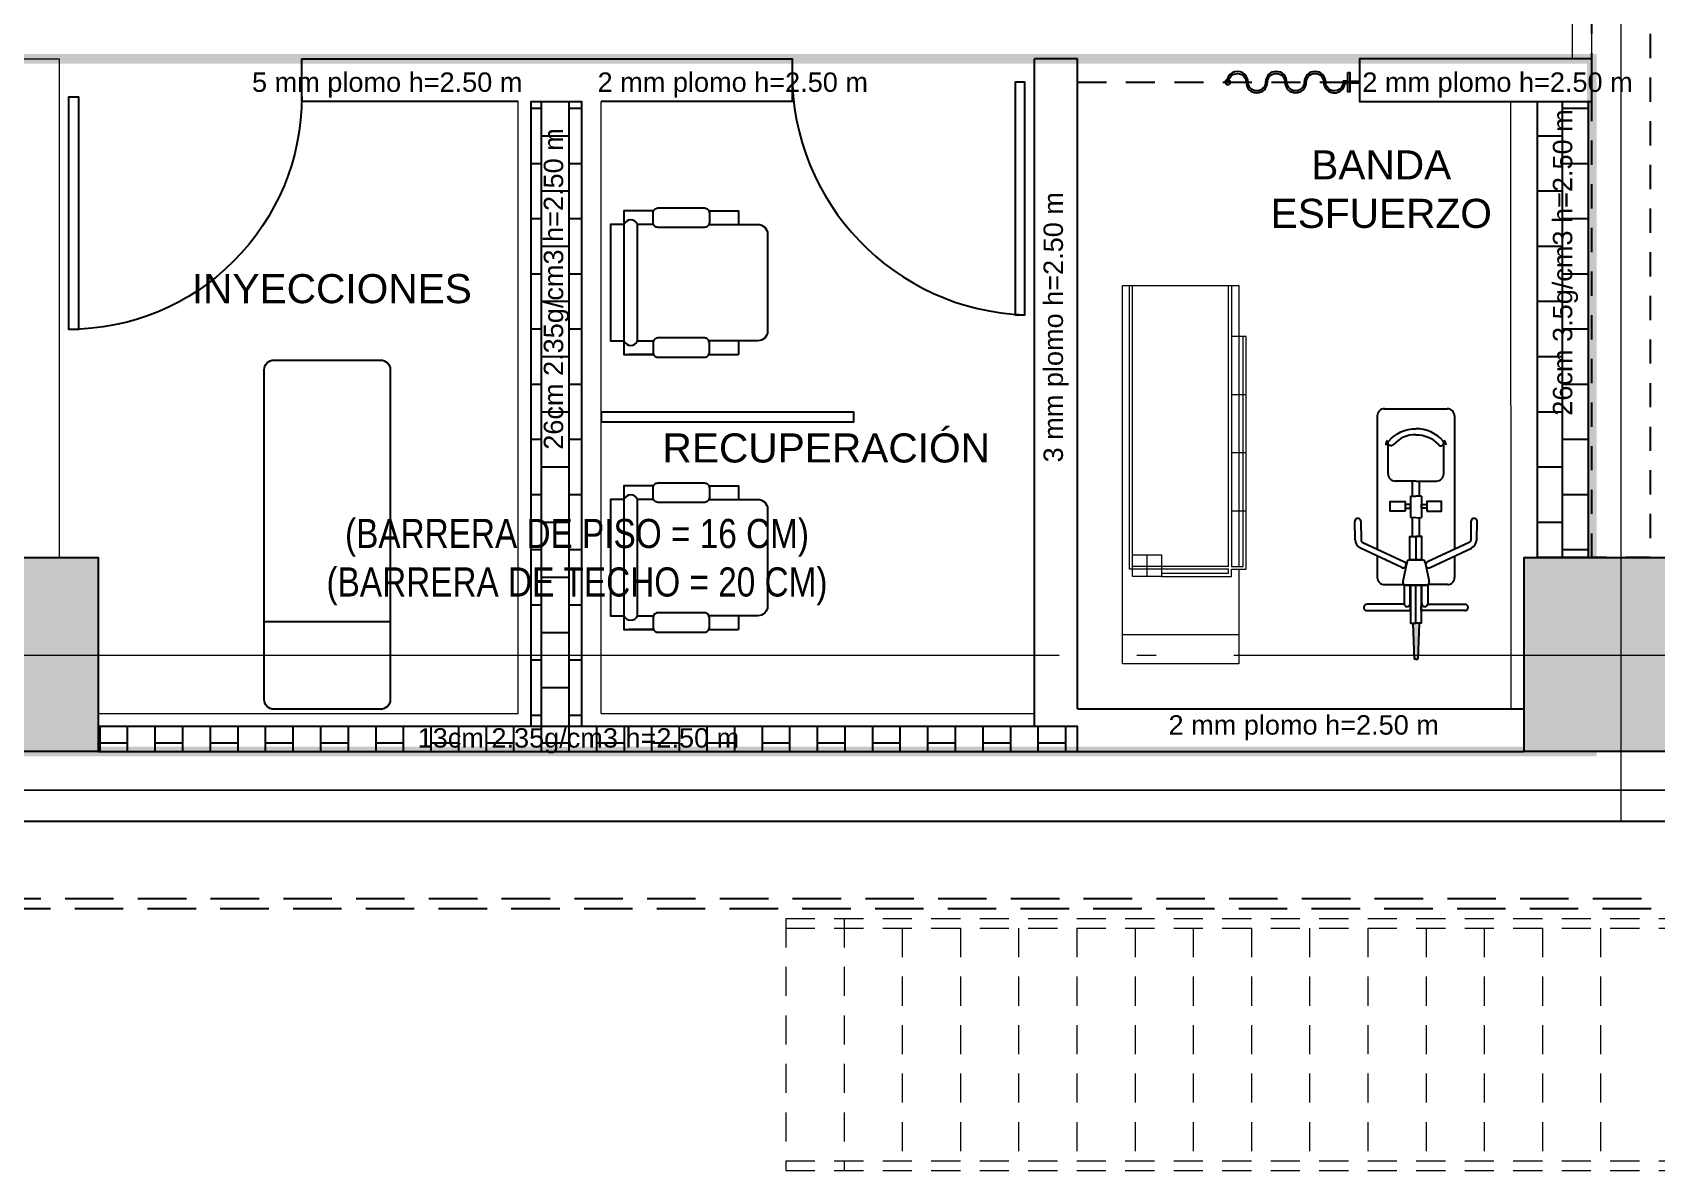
# Model space of a CAD drawing. Header units: metres. Extents: x -22 to 564, y 0 to 143.
# Drawn here: x 198.65 to 207.02, y 31.37 to 37.23 of the extents above; entities that cross this region are included whole.
import ezdxf

# ---------------------------------------------------------------- set-up
doc = ezdxf.new("R2010")
doc.units = ezdxf.units.M
for name, pattern in [('EJES630', [6.3, 5.5, -0.4, 0, -0.4]), ('XREF 2N NEURO-ONCOLOGIA$0$DASHED2', [0.375, 0.25, -0.125]), ('XREF 2N NEURO-ONCOLOGIA$0$HIDDE150', [0.24, 0.15, -0.09]), ('XREF 2N NEURO-ONCOLOGIA$0$HIDDEN2', [0.1875, 0.125, -0.0625])]:
    doc.linetypes.add(name, pattern=pattern)
doc.layers.add('EJES', color=11, linetype='EJES630', lineweight=0)
doc.layers.add('XREF 2N NEURO-ONCOLOGIA$0$MUROS DE TABLAROCA', color=150, linetype='Continuous', lineweight=13)
for name, color, linetype in [('TEXTO', 7, 'Continuous'), ('XREF 2N NEURO-ONCOLOGIA$0$-CG-M-WALL', 7, 'Continuous'), ('XREF 2N NEURO-ONCOLOGIA$0$CANCELES', 1, 'Continuous'), ('XREF 2N NEURO-ONCOLOGIA$0$COLUMNAS', 6, 'Continuous'), ('XREF 2N NEURO-ONCOLOGIA$0$CONTRAVENTEOS', 6, 'XREF 2N NEURO-ONCOLOGIA$0$HIDDEN2'), ('XREF 2N NEURO-ONCOLOGIA$0$CORTINAS', 8, 'Continuous'), ('XREF 2N NEURO-ONCOLOGIA$0$HATCH', 251, 'Continuous'), ('XREF 2N NEURO-ONCOLOGIA$0$LAMINA MULTIPERFORADA', 9, 'Continuous'), ('XREF 2N NEURO-ONCOLOGIA$0$LOSA BLINDADA', 20, 'XREF 2N NEURO-ONCOLOGIA$0$DASHED2'), ('XREF 2N NEURO-ONCOLOGIA$0$MOBILIARIO', 161, 'Continuous'), ('XREF 2N NEURO-ONCOLOGIA$0$MUROS CON PROTECCION PLOMO', 5, 'Continuous'), ('XREF 2N NEURO-ONCOLOGIA$0$NOVIDESA', 11, 'Continuous'), ('XREF 2N NEURO-ONCOLOGIA$0$PROYECCIÓN', 252, 'XREF 2N NEURO-ONCOLOGIA$0$HIDDE150'), ('XREF 2N NEURO-ONCOLOGIA$0$PUERTAS', 253, 'Continuous'), ('XREF 2N NEURO-ONCOLOGIA$0$TABIQUES BLINDADOS', 30, 'Continuous')]:
    doc.layers.add(name, color=color, linetype=linetype)
doc.styles.add('100 LOCALES 25', font='arial.ttf', dxfattribs={"height": 0.25})

# ---------------------------------------------------------------- blocks, each defined once
blk = doc.blocks.new('XREF 2N NEURO-ONCOLOGIA$0$A$Ce267ce37')
at = {"linetype": 'Continuous', "lineweight": 5}
for p, q in [((-0.5475, -0.4725), (-0.5475, 0.975)), ((-0.0525, -0.525), (-0.0525, 0.975)), ((-0.0375, -0.4875), (-0.0375, 0.975)), ((-0.6375, 0.4125), (-0.5625, 0.4125)), ((-0.6375, 0.1125), (-0.5625, 0.1125)), ((-0.6375, -0.1875), (-0.5625, -0.1875)), ((-0.1275, -0.525), (-0.1275, -0.4125)), ((-0.5475, -0.4725), (-0.0525, -0.4725)), ((-0.5475, -0.51), (-0.5475, -0.4875)), ((-0.5475, -0.4875), (-0.0375, -0.4875)), ((-0.5475, -0.51), (-0.2025, -0.51)), ((-0.2025, -0.525), (-0.0525, -0.525)), ((-0.6, -0.825), (0, -0.825))]:
    blk.add_line(p, q, dxfattribs=at)
at = {"linetype": 'Continuous', "lineweight": 5, "flags": 128}
for points in [[(-0.5625, 0.975), (-0.5625, -0.4725), (-0.6225, -0.4725), (-0.6225, 0.7125)], [(-0.6, -0.4875), (-0.6, -0.975), (0, -0.975), (0, 0.975), (-0.6, 0.975), (-0.6, -0.4725)], [(-0.0525, -0.4125), (-0.2025, -0.4125), (-0.2025, -0.525), (-0.5625, -0.525), (-0.5625, -0.4875), (-0.6375, -0.4875), (-0.6375, 0.7125), (-0.5625, 0.7125)]]:
    blk.add_lwpolyline(points, dxfattribs=at)
blk = doc.blocks.new('XREF 2N NEURO-ONCOLOGIA$0$bicicleta')
at = {"layer": 'XREF 2N NEURO-ONCOLOGIA$0$MOBILIARIO', "transparency": 33554559}
for points in [[(218.7049, 143.356), (218.6732, 143.356), (218.6802, 143.1701), (218.698, 143.1709)], [(218.6732, 143.356), (218.7049, 143.356), (218.6979, 143.1701), (218.68, 143.1709)]]:
    blk.add_hatch(color=256, dxfattribs=at).paths.add_polyline_path(points)
at = {"layer": 'XREF 2N NEURO-ONCOLOGIA$0$MOBILIARIO'}
for p, q in [((218.4901, 144.4239, 0), (218.4899, 143.7366, 0)), ((218.8879, 144.4239, 0), (218.8881, 143.7366, 0)), ((218.689, 144.0882, 0), (218.5827, 144.0882, 0)), ((218.6707, 144.0112, 0), (218.6707, 144.0882, 0)), ((218.689, 144.0882, 0), (218.7954, 144.0882, 0)), ((218.7073, 144.0112, 0), (218.7073, 144.0882, 0)), ((218.6609, 144.0112, 0), (218.689, 144.0112, 0)), ((218.6609, 144.0112, 0), (218.6609, 143.8997, 0)), ((218.7171, 144.0112, 0), (218.689, 144.0112, 0)), ((218.7171, 144.0112, 0), (218.7171, 143.8997, 0)), ((218.689, 143.8988, 0), (218.6609, 143.8997, 0)), ((218.6707, 143.8036, 0), (218.6707, 143.8994, 0)), ((218.689, 143.8988, 0), (218.7171, 143.8997, 0)), ((218.7073, 143.8036, 0), (218.7073, 143.8994, 0)), ((218.4899, 143.702, 0), (218.4898, 143.5915, 0)), ((218.6577, 143.6823, 0), (218.689, 143.6823, 0)), ((218.7204, 143.6823, 0), (218.689, 143.6823, 0)), ((218.8882, 143.702, 0), (218.8882, 143.5915, 0)), ((218.6365, 143.5515, 0), (218.689, 143.5515, 0)), ((218.7415, 143.5515, 0), (218.689, 143.5515, 0)), ((218.6286, 143.453, 0), (218.4375, 143.453, 0)), ((218.4375, 143.4205, 0), (218.6614, 143.4205, 0)), ((218.6614, 143.4205, 0), (218.6614, 143.4438, 0)), ((218.7167, 143.4205, 0), (218.7167, 143.4438, 0)), ((218.9406, 143.4205, 0), (218.7167, 143.4205, 0)), ((218.7495, 143.453, 0), (218.9406, 143.453, 0)), ((218.6614, 143.356, 0), (218.689, 143.356, 0)), ((218.6732, 143.356, 0), (218.68, 143.1709, 0)), ((218.7167, 143.356, 0), (218.689, 143.356, 0)), ((218.7049, 143.356, 0), (218.698, 143.1709, 0)), ((218.689, 143.1706, 0), (218.68, 143.1709, 0)), ((218.689, 143.1706, 0), (218.698, 143.1709, 0))]:
    blk.add_line(p, q, dxfattribs=at)
at = {"layer": 'XREF 2N NEURO-ONCOLOGIA$0$MOBILIARIO', "elevation": 0}
for points in [[(218.5271, 144.461), (218.8509, 144.461)], [(218.5457, 144.1253), (218.5455, 144.2852)], [(218.8324, 144.1253), (218.8325, 144.2852)], [(218.3759, 143.786), (218.3735, 143.8798)], [(219.0022, 143.786), (219.0045, 143.8798)], [(218.6164, 143.6424), (218.4034, 143.7428)], [(218.7616, 143.6424), (218.9747, 143.7428)], [(218.642, 143.669), (218.6209, 143.57)], [(218.736, 143.669), (218.7572, 143.57)], [(218.5269, 143.5546), (218.626, 143.5555)], [(218.6591, 143.4572), (218.6591, 143.5515), (218.6281, 143.5515), (218.6281, 143.4572)], [(218.719, 143.4572), (218.719, 143.5515), (218.7499, 143.5515), (218.7499, 143.4572)], [(218.8512, 143.5546), (218.752, 143.5555)]]:
    blk.add_lwpolyline(points, dxfattribs=at)
for points in [[(218.689, 144.3274, 0.216866), (218.573, 144.2761, -1.000003), (218.5486, 144.2944, -0.217979), (218.689, 144.358, -0.217979)], [(218.689, 144.3274, -0.216866), (218.8051, 144.2761, 1.000003), (218.8295, 144.2944, 0.217979), (218.689, 144.358, 0.217979)], [(218.4053, 143.8798), (218.4069, 143.7841, 0.291476), (218.415, 143.7715), (218.6299, 143.6712)], [(218.9728, 143.8798), (218.9712, 143.7841, -0.291476), (218.9631, 143.7715), (218.7482, 143.6712)]]:
    blk.add_lwpolyline(points, format="xyb", dxfattribs=at)
for points in [[(218.6332, 143.9335), (218.5571, 143.9335), (218.5571, 143.9822), (218.6332, 143.9822)], [(218.7448, 143.9335), (218.821, 143.9335), (218.821, 143.9822), (218.7448, 143.9822)], [(218.6609, 143.9669), (218.6332, 143.9669), (218.6332, 143.9487), (218.6609, 143.9487)], [(218.7171, 143.9669), (218.7448, 143.9669), (218.7448, 143.9487), (218.7171, 143.9487)], [(218.689, 143.6823), (218.658, 143.6823), (218.658, 143.8031), (218.689, 143.8031)], [(218.689, 143.6823), (218.7201, 143.6823), (218.7201, 143.8031), (218.689, 143.8031)], [(218.689, 143.5515), (218.6614, 143.5515), (218.6614, 143.356), (218.689, 143.356)], [(218.689, 143.5515), (218.7167, 143.5515), (218.7167, 143.356), (218.689, 143.356)]]:
    blk.add_lwpolyline(points, close=True, dxfattribs=at)
at = {"layer": 'XREF 2N NEURO-ONCOLOGIA$0$MOBILIARIO'}
for centre, radius, start, end in [((218.5271, 144.4239, 0), 0.037, 89.99561, 179.99575), ((218.8509, 144.4239, 0), 0.037, 0.00425, 90.00439), ((218.5709, 144.2739, 0), 0.037, 138.93968, 179.99564), ((218.8072, 144.2739, 0), 0.037, 0.00436, 41.06032), ((218.5827, 144.1253, 0), 0.037, 179.99561, 269.99575), ((218.7953, 144.1253, 0), 0.037, 270.00425, 0.00439), ((218.3894, 143.8798, 0), 0.0159, 359.99554, 179.99582), ((218.9886, 143.8798, 0), 0.0159, 0.00418, 180.00446), ((218.4235, 143.786, 0), 0.0476, 179.99572, 244.99616), ((218.9546, 143.786, 0), 0.0476, 295.00384, 0.00428), ((218.6232, 143.6568, 0), 0.0159, 244.99627, 64.99656), ((218.6577, 143.6664, 0), 0.0159, 89.99559, 170.53109), ((218.7204, 143.6664, 0), 0.0159, 9.46891, 90.00441), ((218.7549, 143.6568, 0), 0.0159, 115.00344, 295.00373), ((218.5269, 143.5917, 0), 0.037, 179.99561, 269.99575), ((218.6365, 143.5674, 0), 0.0159, 170.53046, 269.99581), ((218.7415, 143.5674, 0), 0.0159, 270.00419, 9.46954), ((218.8512, 143.5917, 0), 0.037, 270.00425, 0.00439), ((218.4365, 143.4367, 0), 0.0163, 93.27685, 273.27713), ((218.6436, 143.4568, 0), 0.0155, 178.52316, 1.47226), ((218.7345, 143.4568, 0), 0.0155, 178.52774, 1.47684), ((218.9415, 143.4367, 0), 0.0163, 266.72287, 86.72315)]:
    blk.add_arc(centre, radius, start, end, dxfattribs=at)
blk = doc.blocks.new('XREF 2N NEURO-ONCOLOGIA$0$A$Cdb58ec51')
at = {"layer": 'XREF 2N NEURO-ONCOLOGIA$0$MOBILIARIO', "xscale": -1.000021560812563, "yscale": 1.000021560812563, "zscale": 1.000021560812563, "rotation": 269.9991613612647}
blk.add_blockref('XREF 2N NEURO-ONCOLOGIA$0$bicicleta', (-144.1316, -218.798, 0), dxfattribs=at)
blk = doc.blocks.new('XREF 2N NEURO-ONCOLOGIA$0$DIVAN')
blk.add_line((0.325, -0.45), (-0.325, -0.45))
blk.add_lwpolyline([(-0.325, -1.75, 0.414214), (-0.275, -1.8), (0.275, -1.8, 0.414214), (0.325, -1.75), (0.325, -0.05, 0.414214), (0.275, 0), (-0.275, 0, 0.414214), (-0.325, -0.05)], format="xyb", close=True)
blk = doc.blocks.new('XREF 2N NEURO-ONCOLOGIA$0$XREF PB NEURO-ONCOLOGIA$0$SILCON1L')
for p, q in [((0.3, -0.14), (0.3, -0.22)), ((0.37, -0.51), (0.37, -0.66)), ((0.37, -0.51), (0.37, -0.66)), ((0.3, -0.66), (0.37, -0.66))]:
    blk.add_line(p, q)
for points in [[(-0.3, -0.22), (-0.3, -0.14, -0.6647), (-0.3, -0.07), (-0.3, 0), (0.3, 0), (0.3, -0.07, -0.6647), (0.3, -0.14), (-0.3, -0.14)], [(-0.3, -0.51), (-0.3, -0.76, 0.414214), (-0.25, -0.81), (0.25, -0.81, 0.414214), (0.3, -0.76), (0.3, -0.51)]]:
    blk.add_lwpolyline(points, format="xyb")
for points in [[(-0.37, -0.22), (-0.37, -0.07), (0.37, -0.07), (0.37, -0.22), (0.37, -0.095)], [(-0.37, -0.51), (-0.37, -0.66), (-0.3, -0.66)]]:
    blk.add_lwpolyline(points)
for points in [[(-0.285, -0.245, 0.414214), (-0.31, -0.22), (-0.36, -0.22, 0.414214), (-0.385, -0.245), (-0.385, -0.485, 0.414214), (-0.36, -0.51), (-0.31, -0.51, 0.414214), (-0.285, -0.485)], [(0.285, -0.245, -0.414214), (0.31, -0.22), (0.36, -0.22, -0.414214), (0.385, -0.245), (0.385, -0.485, -0.414214), (0.36, -0.51), (0.31, -0.51, -0.414214), (0.285, -0.485)]]:
    blk.add_lwpolyline(points, format="xyb", close=True)
blk = doc.blocks.new('XREF 2N NEURO-ONCOLOGIA$0$C-1')
at = {"layer": 'XREF 2N NEURO-ONCOLOGIA$0$-CG-M-WALL', "true_color": 0x636466}
h = blk.add_hatch(color=251, dxfattribs=at)
h.dxf.hatch_style = 1
h.paths.add_polyline_path([(-0.5, -0.5), (-0.5, 0.5), (0.5, 0.5), (0.5, -0.5)])
blk.add_lwpolyline([(-0.5, -0.5), (-0.5, 0.5), (0.5, 0.5), (0.5, -0.5)], close=True)
blk = doc.blocks.new('XREF 2N NEURO-ONCOLOGIA$0$XR-00$0$PERS')
at = {"layer": 'XREF 2N NEURO-ONCOLOGIA$0$MOBILIARIO'}
blk.add_line((0, 0.685), (0, 0.675), dxfattribs=at)
for points in [[(0, 0.485, -1), (0, 0.575, 1.000559), (0, 0.685), (0, 0.675, -1.000559), (0, 0.585, 1), (0, 0.475)], [(0, 0.475, -1), (0, 0.385, 1), (0, 0.275)], [(0, 0.285, -1), (0, 0.375, 1), (0, 0.485)], [(0, 0.275, -1), (0, 0.185, 0.955488), (-0.005, 0.0752), (-0.005, 0.06), (0.005, 0.06), (0.005, 0.0853, -1.05728), (0, 0.175, 1), (0, 0.285)]]:
    blk.add_lwpolyline(points, format="xyb", dxfattribs=at)
for points in [[(0.05, 0.06), (0.05, 0.05), (-0.05, 0.05), (-0.05, 0.06)], [(0.005, 0), (-0.005, 0), (-0.005, 0.05), (0.005, 0.05)]]:
    blk.add_lwpolyline(points, close=True, dxfattribs=at)
blk.add_arc((0, 0.68), 0.0127, 16.65222, 329.97566, dxfattribs=at)
blk = doc.blocks.new('XREF 2N NEURO-ONCOLOGIA$0$A$C1a09e307')
at = {"layer": 'XREF 2N NEURO-ONCOLOGIA$0$PROYECCIÓN', "color": 8, "lineweight": 0}
for p, q in [((-23.61, 20.255, 0), (-23.61, 12.2954, 0)), ((-22.31, 20.255, 0), (-23.61, 20.255, 0)), ((-23.56, 20.255, 0), (-23.56, 12.2454, 0)), ((-22.36, 20.255, 0), (-22.36, 11.0454, 0)), ((-22.31, 20.255, 0), (-22.31, 10.9954, 0)), ((-22.31, 19.955, 0), (-23.61, 19.955, 0)), ((-22.36, 19.655, 0), (-23.56, 19.655, 0)), ((-22.36, 19.355, 0), (-23.56, 19.355, 0)), ((-22.36, 19.055, 0), (-23.56, 19.055, 0)), ((-22.36, 18.755, 0), (-23.56, 18.755, 0)), ((-22.36, 18.455, 0), (-23.56, 18.455, 0)), ((-22.36, 18.155, 0), (-23.56, 18.155, 0)), ((-22.36, 17.855, 0), (-23.56, 17.855, 0)), ((-22.36, 17.555, 0), (-23.56, 17.555, 0)), ((-22.36, 17.255, 0), (-23.56, 17.255, 0)), ((-22.36, 16.955, 0), (-23.56, 16.955, 0)), ((-22.36, 16.655, 0), (-23.56, 16.655, 0)), ((-22.36, 16.355, 0), (-23.56, 16.355, 0)), ((-22.36, 16.055, 0), (-23.56, 16.055, 0))]:
    blk.add_line(p, q, dxfattribs=at)
blk = doc.blocks.new('XREF 2N NEURO-ONCOLOGIA')
at = {"layer": 'XREF 2N NEURO-ONCOLOGIA$0$HATCH'}
h = blk.add_hatch(dxfattribs=at)
h.set_pattern_fill('AR-B816', color=256, scale=0.0007)
edge = h.paths.add_edge_path()
edge.add_line((0.0739, 48.0576), (0.0739, 43.0099))
edge.add_line((0.0739, 43.0099), (0.2039, 43.0099))
edge.add_line((0.2039, 43.0099), (0.2039, 48.0576))
h = blk.add_hatch(dxfattribs=at)
h.set_pattern_fill('AR-B816', color=256, scale=0.0007)
h.paths.add_polyline_path([(0.2039, 45.8251), (3.4252, 45.8251), (3.4252, 45.5651), (0.2039, 45.5651)])
h = blk.add_hatch(dxfattribs=at)
h.set_pattern_fill('AR-B816', color=256, scale=0.0007)
h.paths.add_polyline_path([(1.0739, 40.3776), (1.0739, 40.6376), (3.4252, 40.6376), (3.4252, 40.3776)])
at = {"layer": 'XREF 2N NEURO-ONCOLOGIA$0$CANCELES', "elevation": 0}
blk.add_lwpolyline([(1.8246, 45.4651), (1.7746, 45.4651), (1.7746, 44.1624), (1.8246, 44.1624)], close=True, dxfattribs=at)
at = {"layer": 'XREF 2N NEURO-ONCOLOGIA$0$CONTRAVENTEOS', "elevation": 0}
blk.add_lwpolyline([(1.0739, 40.3576), (6.9239, 40.3576), (6.9239, 40.0576), (1.0739, 40.0576)], close=True, dxfattribs=at)
at = {"layer": 'XREF 2N NEURO-ONCOLOGIA$0$LAMINA MULTIPERFORADA', "linetype": 'XREF 2N NEURO-ONCOLOGIA$0$DASHED2', "elevation": 0}
for points in [[(-0.7361, 52.1676), (17.0364, 52.1676), (17.0364, 26.8579), (22.3339, 26.8579), (22.3314, -3.0724), (-0.7361, -3.0724)], [(-0.6861, 52.1176), (16.9864, 52.1176), (16.9864, 26.8079), (22.2839, 26.8079), (22.2814, -3.0224), (-0.6861, -3.0224)]]:
    blk.add_lwpolyline(points, close=True, dxfattribs=at)
at = {"layer": 'XREF 2N NEURO-ONCOLOGIA$0$LOSA BLINDADA', "const_width": 0.05, "elevation": 0}
blk.add_lwpolyline([(0.0739, 50.8576), (3.6452, 50.8576), (3.6452, 40.3576), (0.0739, 40.3576)], close=True, dxfattribs=at)
at = {"layer": 'XREF 2N NEURO-ONCOLOGIA$0$MUROS CON PROTECCION PLOMO'}
for p, q in [((3.4252, 45.8921), (3.4252, 47.0077)), ((3.4252, 47.0077), (3.6452, 47.0077, 0)), ((0.2039, 43.2299), (3.6452, 43.2299)), ((3.6452, 43.0099), (3.6452, 43.2299)), ((0.0739, 43.0099), (0.0739, 40.7076)), ((0.2939, 43.0099), (3.6452, 43.0099)), ((0.2939, 43.0099), (0.2939, 40.7076))]:
    blk.add_line(p, q, dxfattribs=at)
at = {"layer": 'XREF 2N NEURO-ONCOLOGIA$0$MUROS CON PROTECCION PLOMO', "elevation": 0}
blk.add_lwpolyline([(3.6452, 47.0077), (3.6452, 44.4799), (3.4252, 44.4799), (3.4252, 45.4651)], dxfattribs=at)
at = {"layer": 'XREF 2N NEURO-ONCOLOGIA$0$MUROS CON PROTECCION PLOMO'}
blk.add_lwpolyline([(3.6452, 40.3576), (3.6452, 41.5549), (3.4252, 41.5549), (3.4252, 40.3576)], close=True, dxfattribs=at)
at = {"layer": 'XREF 2N NEURO-ONCOLOGIA$0$MUROS DE TABLAROCA'}
for p, q in [((0.2709, 48.0576, 0), (0.2709, 45.8921)), ((0.2709, 45.8921), (3.4252, 45.8921)), ((0.2709, 45.4651), (0.2709, 43.2299)), ((0.2709, 45.4651), (3.4252, 45.4651, 0)), ((0.2939, 40.7746), (3.4252, 40.7747)), ((0.0739, 40.7076), (1.0739, 40.7076)), ((1.0739, 40.7076), (1.0739, 40.6376)), ((3.6452, 40.4576), (4.8252, 40.4576)), ((3.6452, 40.3576), (6.9239, 40.3576))]:
    blk.add_line(p, q, dxfattribs=at)
blk.add_lwpolyline([(1.0739, 48.8577), (3.6452, 48.8577), (3.6452, 48.2577), (1.0739, 48.2576)], dxfattribs=at)
at = {"layer": 'XREF 2N NEURO-ONCOLOGIA$0$NOVIDESA', "elevation": 0}
for points in [[(-0.2859, 29.4076), (-0.2861, 51.5176)], [(-0.1259, 29.5676), (-0.1261, 51.3576)]]:
    blk.add_lwpolyline(points, dxfattribs=at)
at = {"layer": 'XREF 2N NEURO-ONCOLOGIA$0$PROYECCIÓN'}
blk.add_line((3.5252, 43.0099, 0), (3.5252, 41.5549, 0), dxfattribs=at)
at = {"layer": 'XREF 2N NEURO-ONCOLOGIA$0$PUERTAS', "elevation": 0}
for points in [[(3.4502, 47.0077, -0.414214), (2.2502, 48.2077), (3.4502, 48.2077), (3.4502, 48.1577), (2.2502, 48.1577), (2.2502, 48.2077)], [(3.5752, 44.4799, 0.405675), (2.3252, 43.2799), (3.5252, 43.2799), (3.5252, 43.3299), (2.3252, 43.3299), (2.3252, 43.2799)]]:
    blk.add_lwpolyline(points, format="xyb", dxfattribs=at)
at = {"layer": 'XREF 2N NEURO-ONCOLOGIA$0$TABIQUES BLINDADOS'}
blk.add_lwpolyline([(0.0739, 48.0576), (0.0739, 43.0099), (0.2039, 43.0099), (0.2039, 48.0576)], dxfattribs=at)
for points in [[(0.2039, 45.8251), (3.4252, 45.8251), (3.4252, 45.5651), (0.2039, 45.5651)], [(1.0739, 40.3776), (1.0739, 40.6376), (3.4252, 40.6376), (3.4252, 40.3776)]]:
    blk.add_lwpolyline(points, close=True, dxfattribs=at)
at = {"layer": 'XREF 2N NEURO-ONCOLOGIA$0$COLUMNAS'}
for p in [(0.5739, 48.5576, 0), (0.5739, 40.2076, 0)]:
    blk.add_blockref('XREF 2N NEURO-ONCOLOGIA$0$C-1', p, dxfattribs=at)
at = {"layer": 'XREF 2N NEURO-ONCOLOGIA$0$CORTINAS', "linetype": 'XREF 2N NEURO-ONCOLOGIA$0$DASHED2'}
blk.add_blockref('XREF 2N NEURO-ONCOLOGIA$0$XR-00$0$PERS', (3.5252, 41.5549, 0), dxfattribs=at)
at = {"layer": 'XREF 2N NEURO-ONCOLOGIA$0$MOBILIARIO', "xscale": -1}
for name, p, rotation in [('XREF 2N NEURO-ONCOLOGIA$0$DIVAN', (0.292, 46.8762, 0), 90), ('XREF 2N NEURO-ONCOLOGIA$0$A$Ce267ce37', (1.5013, 42.7779, 0), 270)]:
    blk.add_blockref(name, p, dxfattribs=dict(at, rotation=rotation))
at = {"layer": 'XREF 2N NEURO-ONCOLOGIA$0$MOBILIARIO', "linetype": 'Continuous', "xscale": -1, "rotation": 359.9999917913871}
for p in [(1.0739, 45.4168, 0), (2.4915, 45.4168, 0)]:
    blk.add_blockref('XREF 2N NEURO-ONCOLOGIA$0$XREF PB NEURO-ONCOLOGIA$0$SILCON1L', p, dxfattribs=at)
at = {"layer": 'XREF 2N NEURO-ONCOLOGIA$0$MUROS DE TABLAROCA'}
blk.add_blockref('XREF 2N NEURO-ONCOLOGIA$0$A$C1a09e307', (21.5239, 24.2576), dxfattribs=at)
at = {"layer": 'XREF 2N NEURO-ONCOLOGIA$0$PUERTAS', "xscale": -1, "rotation": 180}
blk.add_blockref('XREF 2N NEURO-ONCOLOGIA$0$A$Cdb58ec51', (1.5056, 41.1583, 0), dxfattribs=at)

msp = doc.modelspace()

# ---------------------------------------------------------------- block references
at = {"rotation": 90}
msp.add_blockref('XREF 2N NEURO-ONCOLOGIA', (247.0412, 33.4511), dxfattribs=at)

# ---------------------------------------------------------------- next in the draw order: linework, layer by layer
at = {"layer": 'EJES'}
for p, q in [((206.8336, 33.1628), (206.8336, 58.5478)), ((192.0378, 34.0228), (248.4532, 34.0228))]:
    msp.add_line(p, q, dxfattribs=at)

# ---------------------------------------------------------------- next in the draw order: texts
at = {"layer": 'TEXTO', "color": 0, "style": '100 LOCALES 25'}
for s, insert, char_height, width, attachment_point in [('5 mm plomo h=2.50 m', (199.7772, 36.8962, 0), 0.1, 1.633172, 7), ('2 mm plomo h=2.50 m', (201.5585, 36.8962, 0), 0.1, 1.633172, 7), ('2 mm plomo h=2.50 m', (205.5003, 36.8962, 0), 0.1, 1.633172, 7), ('{\\fArial Narrow|b0|i0|c0|p34;(BARRERA DE PISO = 16 CM)\\P(BARRERA DE TECHO = 20 CM)}', (201.4523, 34.7245, 0), 0.15, 4.171281, 2), ('2 mm plomo h=2.50 m', (204.5013, 33.5823, 0), 0.1, 1.633172, 7), ('13cm 2.35g/cm3 h=2.50 m', (200.6308, 33.5154, 0), 0.1, 1.80538, 7)]:
    msp.add_mtext(s, dxfattribs=dict(at, insert=insert, char_height=char_height, width=width, attachment_point=attachment_point))
at = {"layer": 'TEXTO', "color": 0, "char_height": 0.1, "attachment_point": 7, "rotation": 90, "style": '100 LOCALES 25'}
for s, insert, width in [('26cm 3.5g/cm3 h=2.50 m', (206.6125, 35.2565, 0), 1.80538), ('26cm 2.35g/cm3 h=2.50 m', (201.4111, 35.0812, 0), 1.80538), ('3 mm plomo h=2.50 m', (203.9873, 35.0159, 0), 1.561863)]:
    msp.add_mtext(s, dxfattribs=dict(at, insert=insert, width=width))
at = {"layer": 'TEXTO', "char_height": 0.15, "width": 1.674895, "attachment_point": 1, "style": '100 LOCALES 25'}
for s, insert in [('\\pxqc;BANDA ESFUERZO', (204.7604, 36.6249, 0)), ('\\pxqc;INYECCIONES', (199.3511, 35.9867, 0)), ('\\pxqc;RECUPERACIÓN', (201.8995, 35.1654, 0))]:
    msp.add_mtext(s, dxfattribs=dict(at, insert=insert))

doc.saveas('drawing.dxf')
